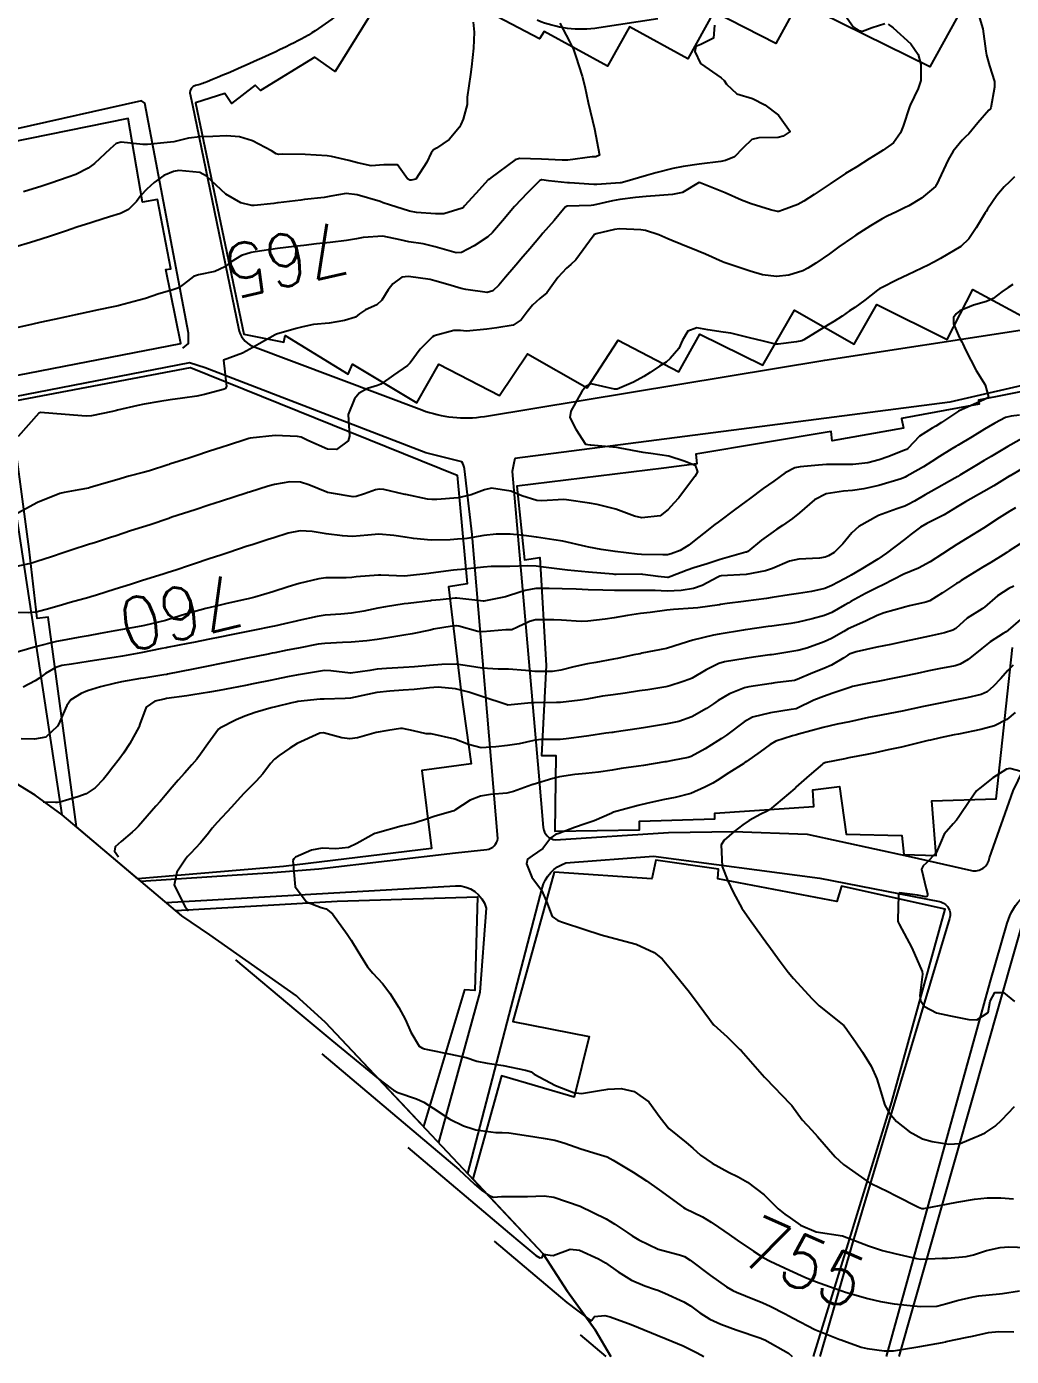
# Model space of a CAD drawing. Header units: metres. Extents: x 318500 to 325275, y 7408834 to 7428799.
# Drawn here: x 320790.5 to 320865.5, y 7409500 to 7409601.2 of the extents above; entities that cross this region are included whole.
import ezdxf
from ezdxf.enums import TextEntityAlignment as Align

# ---------------------------------------------------------------- set-up
doc = ezdxf.new("R2010")
doc.units = ezdxf.units.M
doc.header["$MEASUREMENT"] = 0
for name, color, linetype in [('Area', 45, 'Continuous'), ('Cotas', 45, 'Continuous'), ('Curvas de Nivel 1m', 11, 'Continuous'), ('Curvas de Nivel 5m', 15, 'Continuous'), ('Edificações', 30, 'Continuous'), ('Vias Primárias', 230, 'Continuous'), ('Vias Secundárias', 230, 'Continuous')]:
    doc.layers.add(name, color=color, linetype=linetype)
doc.styles.add('Style-STANDARD', font='STANDARD.shx')

msp = doc.modelspace()

# ---------------------------------------------------------------- linework, layer by layer
at = {"layer": 'Area'}
msp.add_lwpolyline([(320835, 7409500), (320833.82, 7409502.02), (320831.7, 7409504.94), (320829.85, 7409507.82), (320813.28, 7409525.42), (320811.3, 7409527.21), (320811.07, 7409527.44), (320804.47, 7409532.09), (320802.35, 7409533.54), (320793.23, 7409541.23), (320791.18, 7409542.71), (320786.81, 7409545.38)], dxfattribs=at)
at = {"layer": 'Curvas de Nivel 1m', "flags": 128}
for points, elevation in [([(320852.52, 7409602.56), (320853.47, 7409601.18), (320853.87, 7409600.93), (320854.16, 7409600.88), (320854.91, 7409601.16), (320855.87, 7409601.45)], 764), ([(320862.98, 7409602.15), (320863.31, 7409601.05), (320863.54, 7409599.35), (320863.59, 7409599.04), (320863.83, 7409598.24), (320864.21, 7409597.04), (320864.22, 7409596.62), (320863.93, 7409595.04), (320863.88, 7409594.95), (320863.79, 7409594.86), (320862.93, 7409593.9), (320862.25, 7409593.06), (320862, 7409592.82), (320861.75, 7409592.58), (320861.07, 7409591.75), (320860.68, 7409591.09), (320859.79, 7409589.18), (320859.75, 7409589.1), (320859.74, 7409589.07), (320859.71, 7409589.04), (320858.65, 7409588.16), (320857.69, 7409587.59), (320857.37, 7409587.44), (320856.74, 7409587.13), (320856.03, 7409586.79), (320855.67, 7409586.6), (320854.77, 7409586.05), (320853.65, 7409585.34), (320853.56, 7409585.28), (320853.41, 7409585.18), (320852.37, 7409584.46), (320851.64, 7409583.92), (320850.61, 7409583.22), (320850.01, 7409582.84), (320849.62, 7409582.64), (320848.56, 7409582.3), (320847.61, 7409582.19), (320846.55, 7409582.34), (320845.62, 7409582.61), (320843.7, 7409583.24), (320843.63, 7409583.26), (320843.51, 7409583.31), (320842.2, 7409583.89), (320841.64, 7409584.13), (320840.34, 7409584.66), (320839.65, 7409584.94), (320839.35, 7409585.07), (320838.65, 7409585.37), (320837.65, 7409585.71), (320837.3, 7409585.75), (320835.66, 7409585.84), (320835.29, 7409585.79), (320833.89, 7409585.44), (320833.72, 7409585.37), (320833.65, 7409585.28), (320832.33, 7409583.46), (320831.97, 7409583.12), (320831.62, 7409582.84), (320830.96, 7409582.13), (320830.51, 7409581.49), (320830.13, 7409580.96), (320829.59, 7409580.52), (320829.05, 7409580.03), (320828.64, 7409579.51), (320828.17, 7409578.91), (320827.56, 7409578.49), (320826.32, 7409578.3), (320825.56, 7409578.19), (320824.02, 7409578.04), (320823.56, 7409578.08), (320823.05, 7409578.09), (320821.55, 7409577.68), (320821.42, 7409577.6), (320820.48, 7409576.68), (320819.72, 7409575.63), (320819.63, 7409575.52), (320819.52, 7409575.42), (320818.47, 7409574.68), (320817.5, 7409574.01), (320817.25, 7409573.9), (320816.47, 7409573.67), (320815.84, 7409573.33), (320815.48, 7409572.9), (320815.01, 7409571.69), (320815.1, 7409570.04), (320815.01, 7409569.69), (320814.11, 7409569.02), (320813.43, 7409569.07), (320811.93, 7409569.73), (320811.44, 7409569.96), (320811.16, 7409570.03), (320809.45, 7409570.1), (320807.54, 7409569.89), (320807.44, 7409569.86), (320807.21, 7409569.79), (320805.89, 7409569.36), (320805.43, 7409569.21), (320804.38, 7409568.87), (320803.42, 7409568.55), (320802.89, 7409568.38), (320801.41, 7409567.92), (320801.38, 7409567.9), (320801.28, 7409567.87), (320799.89, 7409567.4), (320799.4, 7409567.27), (320798.32, 7409566.99), (320797.39, 7409566.73), (320796.77, 7409566.55), (320795.38, 7409566.13), (320795.24, 7409566.09), (320794.52, 7409565.96), (320793.38, 7409565.76), (320793.07, 7409565.68), (320791.37, 7409564.99), (320789.58, 7409564.03)], 763), ([(320831.12, 7409601.48), (320831.85, 7409600.08), (320832.15, 7409599.47), (320832.34, 7409598.95), (320832.81, 7409597.46), (320833.02, 7409596.67), (320833.27, 7409595.45), (320833.76, 7409593.44), (320834.14, 7409591.44), (320833.85, 7409591.32), (320833.73, 7409591.31), (320833.58, 7409591.3), (320831.73, 7409591.06), (320831.3, 7409591.05), (320829.73, 7409591.13), (320828.06, 7409591.18), (320827.73, 7409591.08), (320825.88, 7409589.71), (320825.71, 7409589.59), (320825.67, 7409589.55), (320824.72, 7409588.53), (320823.87, 7409587.58), (320823.78, 7409587.47), (320823.68, 7409587.39), (320822.29, 7409586.97), (320821.67, 7409586.96), (320820.22, 7409587.07), (320819.67, 7409587.17), (320818.16, 7409587.65), (320817.68, 7409587.82), (320817.45, 7409587.9), (320815.69, 7409588.43), (320814.87, 7409588.52), (320813.69, 7409588.31), (320813.19, 7409588.22), (320811.68, 7409588.05), (320811.41, 7409588.02), (320809.68, 7409587.8), (320809.64, 7409587.8), (320809.36, 7409587.76), (320807.86, 7409587.6), (320807.68, 7409587.61), (320806.85, 7409587.8), (320805.69, 7409588.46), (320804.22, 7409589.83), (320803.71, 7409590.11), (320802.13, 7409590.28), (320801.71, 7409590.19), (320800.97, 7409589.88), (320800.25, 7409589.35), (320799.69, 7409588.84), (320799.23, 7409588.36), (320798.89, 7409587.91), (320798.29, 7409587.3), (320797.67, 7409587), (320796.85, 7409586.75), (320795.66, 7409586.36), (320795.35, 7409586.26), (320794.43, 7409585.97), (320793.85, 7409585.77), (320793.65, 7409585.71), (320792.36, 7409585.28), (320791.64, 7409585.05), (320790.84, 7409584.8), (320789.63, 7409584.43)], 766), ([(320856.12, 7409601.4), (320856.5, 7409601.14), (320857.85, 7409599.92), (320858.39, 7409599.11), (320858.61, 7409598.33), (320858.59, 7409597.11), (320858.39, 7409596.52), (320857.79, 7409595.25), (320857.74, 7409595.12), (320857.25, 7409593.64), (320857.06, 7409593.13), (320856.52, 7409592.37), (320855.74, 7409591.82), (320855.32, 7409591.57), (320854.68, 7409591.17), (320853.72, 7409590.56), (320852.88, 7409590.03), (320851.71, 7409589.25), (320851.63, 7409589.2), (320850.47, 7409588.45), (320849.69, 7409587.93), (320849.23, 7409587.69), (320848.08, 7409587.25), (320847.79, 7409587.15), (320847.68, 7409587.14), (320847.15, 7409587.27), (320845.69, 7409587.73), (320844.96, 7409588.02), (320843.7, 7409588.56), (320841.81, 7409589.34), (320841.72, 7409589.35), (320841.67, 7409589.34), (320840.45, 7409588.6), (320839.7, 7409588.45), (320838.71, 7409588.36), (320837.69, 7409588.3), (320836.88, 7409588.22), (320835.69, 7409588.06), (320835.14, 7409587.97), (320833.68, 7409587.62), (320833.52, 7409587.6), (320831.68, 7409587.55), (320831.62, 7409587.53), (320831.53, 7409587.47), (320830.68, 7409586.47), (320829.84, 7409585.5), (320829.65, 7409585.27), (320828.83, 7409584.31), (320828.16, 7409583.51), (320827.92, 7409583.23), (320827.62, 7409582.88), (320826.99, 7409582.15), (320826.47, 7409581.54), (320826.02, 7409581.11), (320825.59, 7409580.98), (320823.97, 7409581.2), (320823.6, 7409581.3), (320822.59, 7409581.59), (320821.6, 7409581.88), (320821.25, 7409581.97), (320819.61, 7409582.2), (320819.09, 7409582.15), (320818.4, 7409581.65), (320818.06, 7409581.19), (320817.58, 7409580.41), (320817.2, 7409580.04), (320816.32, 7409579.67), (320815.87, 7409579.37), (320815.56, 7409579.1), (320814.72, 7409578.85), (320813.56, 7409578.65), (320812.38, 7409578.55), (320811.56, 7409578.38), (320811.06, 7409578.24), (320809.55, 7409577.8), (320809.45, 7409577.76), (320808.24, 7409577.08), (320807.53, 7409576.66), (320806.97, 7409576.36), (320805.52, 7409575.82), (320805.76, 7409573.82), (320805.65, 7409573.65), (320805.49, 7409573.59), (320804.08, 7409573.23), (320803.48, 7409573.09), (320802.4, 7409572.93), (320801.47, 7409572.81), (320800.67, 7409572.68), (320799.47, 7409572.48), (320798.99, 7409572.38), (320797.46, 7409572.02), (320797.38, 7409572), (320797.07, 7409571.93), (320795.46, 7409571.6), (320795.07, 7409571.57), (320793.46, 7409571.7), (320791.6, 7409571.86), (320791.46, 7409571.8), (320789.9, 7409570.02)], 764), ([(320824.53, 7409601.57), (320824.61, 7409600.81), (320824.55, 7409599.57), (320824.39, 7409598.15), (320824.33, 7409597.57), (320824.07, 7409595.86), (320824.07, 7409595.58), (320824.07, 7409595.29), (320823.77, 7409594.18), (320823.59, 7409593.76), (320823.49, 7409593.58), (320822.7, 7409592.64), (320821.74, 7409591.98), (320821.51, 7409591.83), (320821.34, 7409591.61), (320821.01, 7409590.9), (320820.17, 7409589.62), (320819.8, 7409589.54), (320819.71, 7409589.54), (320819.52, 7409589.63), (320818.77, 7409590.7), (320817.72, 7409590.69), (320816.76, 7409590.63), (320815.72, 7409590.85), (320815.07, 7409591.03), (320813.73, 7409591.34), (320813.4, 7409591.39), (320811.73, 7409591.48), (320809.98, 7409591.51), (320809.73, 7409591.5), (320809.52, 7409591.55), (320809.18, 7409591.77), (320807.74, 7409592.52), (320806.73, 7409592.82), (320805.75, 7409592.92), (320804.7, 7409592.87), (320803.75, 7409592.84), (320802.86, 7409592.73), (320801.74, 7409592.46), (320801.23, 7409592.39), (320799.74, 7409592.25), (320799.39, 7409592.25), (320797.74, 7409592.42), (320797.34, 7409592.32), (320796.9, 7409591.93), (320795.71, 7409590.79), (320795.22, 7409590.44), (320794.27, 7409589.97), (320793.7, 7409589.75), (320792.38, 7409589.31), (320791.69, 7409589.08), (320790.3, 7409588.64)], 767), ([(320865.72, 7409589.78), (320865.34, 7409589.4), (320864.94, 7409589.03), (320864.38, 7409588.36), (320863.68, 7409587.32), (320863.58, 7409587.15), (320863.51, 7409587.04), (320862.81, 7409585.9), (320862.25, 7409585.06), (320861.64, 7409584.48), (320860.1, 7409583.56), (320859.63, 7409583.31), (320859.49, 7409583.24), (320859.21, 7409583.1), (320858.14, 7409582.59), (320857.62, 7409582.34), (320856.81, 7409581.94), (320855.6, 7409581.35), (320855.48, 7409581.28), (320855.31, 7409581.15), (320854.35, 7409580.41), (320853.58, 7409579.85), (320853.18, 7409579.58), (320852.62, 7409579.19), (320851.99, 7409578.77), (320851.56, 7409578.51), (320849.7, 7409577.38), (320849.55, 7409577.31), (320849.15, 7409577.24), (320847.74, 7409577.06), (320847.55, 7409577.06), (320846.62, 7409577.27), (320845.55, 7409577.53), (320844.13, 7409577.88), (320843.56, 7409577.97), (320842.38, 7409578.15), (320841.56, 7409578.3), (320840.87, 7409578.04), (320840.47, 7409577.35), (320840.17, 7409576.73), (320839.53, 7409575.95), (320839.21, 7409575.68), (320838.71, 7409575.37), (320837.99, 7409574.9), (320837.51, 7409574.58), (320836.74, 7409574.16), (320835.49, 7409573.63), (320835.29, 7409573.63), (320833.5, 7409574.02), (320833.11, 7409573.83), (320832.8, 7409573.45), (320831.97, 7409571.95), (320831.89, 7409571.46), (320832.33, 7409570.58), (320833.08, 7409569.45), (320833.44, 7409569.39), (320833.49, 7409569.38), (320835.44, 7409569.2), (320835.7, 7409569.15), (320837.43, 7409568.83), (320838.05, 7409568.76), (320839.43, 7409568.54), (320840.59, 7409568.18), (320841.42, 7409567.85), (320841.61, 7409567.34), (320841.41, 7409566.97), (320840.69, 7409566.05), (320840.17, 7409565.35), (320839.79, 7409564.95), (320839.38, 7409564.46), (320838.76, 7409563.98), (320837.37, 7409563.83), (320836.81, 7409563.96), (320835.38, 7409564.48), (320833.97, 7409564.84), (320833.38, 7409564.95), (320831.64, 7409565.21), (320831.39, 7409565.22), (320829.75, 7409565.13), (320829.38, 7409565.16), (320828.22, 7409565.51), (320827.39, 7409565.85), (320825.93, 7409566.08), (320825.39, 7409565.96), (320824.38, 7409565.57), (320823.39, 7409565.36), (320821.75, 7409565.23), (320821.38, 7409565.23), (320821.04, 7409565.26), (320819.39, 7409565.6), (320819.36, 7409565.6), (320819.23, 7409565.63), (320817.73, 7409565.99), (320817.39, 7409566.02), (320817.1, 7409565.96), (320816.25, 7409565.67), (320815.61, 7409565.46), (320815.39, 7409565.44), (320813.75, 7409565.7), (320813.44, 7409565.76), (320813.39, 7409565.78), (320812.01, 7409566.35), (320811.39, 7409566.54), (320810.57, 7409566.57), (320809.39, 7409566.37), (320808.91, 7409566.25), (320807.5, 7409565.79), (320807.38, 7409565.75), (320807.32, 7409565.73), (320805.37, 7409565.1), (320804.41, 7409564.79), (320803.37, 7409564.45), (320801.59, 7409563.87), (320801.42, 7409563.81), (320801.36, 7409563.79), (320799.93, 7409563.31), (320799.35, 7409563.13), (320798.43, 7409562.83), (320797.34, 7409562.46), (320796.93, 7409562.33), (320795.7, 7409561.94), (320795.42, 7409561.86), (320795.33, 7409561.83), (320793.93, 7409561.36), (320793.32, 7409561.16), (320792.44, 7409560.87), (320791.31, 7409560.5), (320790.92, 7409560.39), (320789.3, 7409560.03)], 762), ([(320865.61, 7409581.6), (320865.26, 7409581.37), (320864.76, 7409581.03), (320864.1, 7409580.52), (320863.59, 7409580.3), (320862.61, 7409580.03), (320861.58, 7409579.6), (320861.29, 7409579.36), (320861.1, 7409579.08), (320861.09, 7409578.6), (320861.55, 7409577.53), (320861.72, 7409577.23), (320861.8, 7409577.07), (320861.99, 7409576.62), (320862.82, 7409575.05), (320863.5, 7409573.95), (320863.76, 7409573.04), (320863.61, 7409572.92), (320863.49, 7409572.86), (320863.13, 7409572.68), (320861.48, 7409571.95), (320860.17, 7409571.09), (320859.75, 7409570.81), (320859.46, 7409570.66), (320858.51, 7409570.05), (320857.6, 7409569.12), (320857.52, 7409569.04), (320857.44, 7409569), (320856.1, 7409568.47), (320855.43, 7409568.24), (320854.56, 7409568.03), (320853.42, 7409567.88), (320852.73, 7409567.88), (320851.42, 7409567.88), (320850.8, 7409567.83), (320849.42, 7409567.72), (320849.01, 7409567.64), (320848.27, 7409567.25), (320847.4, 7409566.62), (320846.61, 7409566.06), (320845.55, 7409565.28), (320845.46, 7409565.21), (320845.39, 7409565.16), (320844.32, 7409564.36), (320843.37, 7409563.65), (320843.17, 7409563.5), (320842.93, 7409563.32), (320842.05, 7409562.63), (320841.34, 7409562.07), (320840.94, 7409561.74), (320840.28, 7409561.35), (320839.6, 7409561.08), (320839.33, 7409561.02), (320838.97, 7409561.01), (320837.33, 7409561.05), (320837, 7409561.07), (320835.33, 7409561.27), (320834.26, 7409561.43), (320833.33, 7409561.61), (320833.11, 7409561.66), (320831.34, 7409562.05), (320830.66, 7409562.16), (320829.34, 7409562.35), (320828.37, 7409562.49), (320827.35, 7409562.59), (320826.28, 7409562.6), (320825.34, 7409562.48), (320824.04, 7409562.27), (320823.34, 7409562.2), (320822.77, 7409562.15), (320821.34, 7409562.14), (320819.98, 7409562.26), (320819.34, 7409562.35), (320818.49, 7409562.49), (320817.34, 7409562.58), (320816.5, 7409562.51), (320815.34, 7409562.41), (320814.58, 7409562.45), (320813.34, 7409562.62), (320812.27, 7409562.8), (320811.35, 7409562.84), (320810.44, 7409562.66), (320809.34, 7409562.3), (320808.93, 7409562.17), (320807.7, 7409561.78), (320807.42, 7409561.7), (320807.33, 7409561.67), (320805.93, 7409561.2), (320805.32, 7409561), (320804.44, 7409560.71), (320803.31, 7409560.33), (320802.94, 7409560.21), (320801.88, 7409559.86), (320801.3, 7409559.67), (320801, 7409559.57), (320799.29, 7409559.04), (320798.44, 7409558.76), (320797.28, 7409558.4), (320795.85, 7409557.94), (320795.42, 7409557.81), (320795.28, 7409557.77), (320793.86, 7409557.38), (320793.27, 7409557.22), (320792.31, 7409556.94), (320791.26, 7409556.65), (320790.67, 7409556.59), (320789.26, 7409556.62)], 761), ([(320866.5, 7409569.96), (320865.45, 7409569.38), (320865.22, 7409569.25), (320864.85, 7409569.03), (320863.96, 7409568.5), (320863.43, 7409568.19), (320862.72, 7409567.76), (320861.56, 7409567.07), (320861.41, 7409566.98), (320861.19, 7409566.85), (320859.4, 7409565.84), (320858.93, 7409565.57), (320858.12, 7409565.11), (320857.65, 7409564.85), (320857.38, 7409564.72), (320856.77, 7409564.52), (320855.37, 7409564), (320853.89, 7409563.17), (320853.35, 7409562.7), (320852.67, 7409561.85), (320852.01, 7409561.19), (320851.58, 7409560.94), (320851.33, 7409560.84), (320850.88, 7409560.76), (320849.32, 7409560.69), (320848.61, 7409560.53), (320847.32, 7409559.98), (320846.79, 7409559.79), (320845.31, 7409559.53), (320843.41, 7409559.41), (320843.31, 7409559.38), (320843.15, 7409559.31), (320841.96, 7409558.67), (320841.3, 7409558.46), (320840.36, 7409558.29), (320839.29, 7409558.24), (320838.38, 7409558.29), (320837.29, 7409558.31), (320836.4, 7409558.3), (320835.29, 7409558.31), (320834.39, 7409558.33), (320833.29, 7409558.36), (320832.36, 7409558.39), (320831.29, 7409558.43), (320830.32, 7409558.46), (320829.29, 7409558.45), (320828.49, 7409558.31), (320827.29, 7409557.91), (320826.98, 7409557.83), (320825.6, 7409557.55), (320825.34, 7409557.49), (320825.28, 7409557.49), (320824.66, 7409557.56), (320823.28, 7409557.71), (320823.15, 7409557.71), (320822.02, 7409557.59), (320821.35, 7409557.53), (320821.28, 7409557.51), (320819.58, 7409557.32), (320819.27, 7409557.28), (320817.86, 7409557.06), (320817.27, 7409556.95), (320816.21, 7409556.72), (320815.26, 7409556.58), (320814.45, 7409556.51), (320813.26, 7409556.41), (320812.66, 7409556.32), (320811.25, 7409556.01), (320811.04, 7409555.96), (320810.16, 7409555.75), (320809.41, 7409555.59), (320809.25, 7409555.56), (320807.76, 7409555.26), (320807.24, 7409555.16), (320806.11, 7409554.93), (320805.23, 7409554.76), (320804.46, 7409554.6), (320803.23, 7409554.35), (320802.81, 7409554.27), (320801.22, 7409553.95), (320801.15, 7409553.94), (320800.83, 7409553.88), (320799.22, 7409553.56), (320797.83, 7409553.3), (320797.21, 7409553.2), (320796.35, 7409553.07), (320795.21, 7409552.89), (320793.94, 7409552.7), (320793.21, 7409552.58), (320792.75, 7409552.44), (320791.96, 7409551.99), (320791.53, 7409551.66), (320791.19, 7409551.43), (320790.26, 7409550.94)], 759), ([(320866.65, 7409567.77), (320865.41, 7409567.04), (320865.38, 7409567.02), (320864.17, 7409566.26), (320863.4, 7409565.84), (320861.99, 7409565.06), (320861.62, 7409564.83), (320861.38, 7409564.67), (320860.39, 7409564.07), (320859.37, 7409563.56), (320859.06, 7409563.41), (320858.58, 7409563.11), (320857.87, 7409562.59), (320857.35, 7409562.19), (320855.99, 7409561.14), (320855.33, 7409560.69), (320854.04, 7409559.89), (320853.31, 7409559.46), (320853.13, 7409559.36), (320852.8, 7409559.19), (320851.83, 7409558.67), (320851.3, 7409558.45), (320850.28, 7409558.23), (320849.29, 7409558.07), (320848.57, 7409557.97), (320847.29, 7409557.77), (320846.85, 7409557.7), (320845.28, 7409557.49), (320845.1, 7409557.47), (320843.85, 7409557.3), (320843.36, 7409557.23), (320843.28, 7409557.22), (320841.63, 7409556.98), (320841.27, 7409556.95), (320839.77, 7409556.86), (320839.27, 7409556.81), (320838.01, 7409556.63), (320837.27, 7409556.54), (320836.27, 7409556.4), (320835.26, 7409556.23), (320834.57, 7409556.12), (320833.26, 7409555.97), (320832.75, 7409555.95), (320831.26, 7409556.04), (320830.67, 7409556.07), (320829.26, 7409556.07), (320828.82, 7409555.94), (320827.9, 7409555.51), (320827.46, 7409555.31), (320827.25, 7409555.3), (320827.02, 7409555.3), (320825.25, 7409555.16), (320824.88, 7409555.19), (320823.44, 7409555.58), (320823.25, 7409555.62), (320823.21, 7409555.62), (320822.93, 7409555.58), (320821.5, 7409555.35), (320821.25, 7409555.29), (320819.87, 7409554.99), (320819.24, 7409554.89), (320818.17, 7409554.71), (320817.23, 7409554.56), (320816.43, 7409554.47), (320815.23, 7409554.37), (320814.58, 7409554.34), (320813.23, 7409554.27), (320812.73, 7409554.21), (320811.22, 7409553.92), (320811.07, 7409553.89), (320810.36, 7409553.75), (320809.42, 7409553.56), (320809.22, 7409553.52), (320808.91, 7409553.46), (320807.21, 7409553.12), (320806.36, 7409552.95), (320805.21, 7409552.72), (320804.47, 7409552.57), (320803.2, 7409552.31), (320801.25, 7409551.92), (320801.2, 7409551.91), (320800.98, 7409551.87), (320799.46, 7409551.63), (320799.2, 7409551.59), (320797.76, 7409551.35), (320797.19, 7409551.23), (320796.16, 7409550.96), (320795.18, 7409550.65), (320794.69, 7409550.45), (320793.91, 7409549.97), (320793.59, 7409549.55), (320793.15, 7409548.51), (320792.98, 7409548.15), (320792.89, 7409547.98), (320792, 7409547.13), (320791.13, 7409546.99), (320790.12, 7409547)], 758), ([(320865.8, 7409564.59), (320865.38, 7409564.33), (320864.57, 7409563.83), (320863.36, 7409563.04), (320862.12, 7409562.29), (320861.34, 7409561.8), (320860.9, 7409561.52), (320860.26, 7409561.09), (320859.32, 7409560.49), (320858.42, 7409560.01), (320857.31, 7409559.54), (320856.51, 7409559.13), (320855.73, 7409558.72), (320855.3, 7409558.52), (320854.39, 7409558.07), (320853.28, 7409557.46), (320853.11, 7409557.36), (320852.8, 7409557.18), (320851.83, 7409556.63), (320851.27, 7409556.39), (320850.33, 7409556.14), (320849.26, 7409555.89), (320848.7, 7409555.79), (320847.25, 7409555.59), (320846.97, 7409555.55), (320845.25, 7409555.3), (320845.23, 7409555.3), (320845.1, 7409555.28), (320843.25, 7409554.98), (320842.83, 7409554.9), (320841.24, 7409554.51), (320840.36, 7409554.23), (320839.24, 7409553.88), (320837.36, 7409553.52), (320837.23, 7409553.49), (320836.76, 7409553.4), (320835.51, 7409553.13), (320835.22, 7409553.07), (320833.85, 7409552.81), (320833.22, 7409552.71), (320832.18, 7409552.49), (320831.21, 7409552.23), (320830.56, 7409552.13), (320829.21, 7409552.14), (320828.51, 7409552.21), (320827.21, 7409552.3), (320826.42, 7409552.32), (320825.21, 7409552.38), (320824.25, 7409552.53), (320823.22, 7409552.68), (320822.13, 7409552.67), (320821.21, 7409552.58), (320820.07, 7409552.48), (320819.21, 7409552.43), (320817.92, 7409552.36), (320817.21, 7409552.3), (320816.66, 7409552.21), (320815.2, 7409552), (320813.69, 7409552.19), (320813.2, 7409552.2), (320811.38, 7409551.91), (320811.2, 7409551.88), (320811.08, 7409551.86), (320810.53, 7409551.75), (320809.43, 7409551.52), (320809.2, 7409551.47), (320807.78, 7409551.19), (320807.19, 7409551.07), (320806.12, 7409550.87), (320805.18, 7409550.68), (320804.45, 7409550.56), (320803.18, 7409550.35), (320802.74, 7409550.29), (320801.17, 7409550.07), (320801, 7409550.04), (320800.29, 7409549.88), (320799.64, 7409549.42), (320799.14, 7409548.13), (320799.09, 7409547.95), (320799.07, 7409547.9), (320798.38, 7409546.66), (320797.92, 7409545.91), (320797.58, 7409545.45), (320797.1, 7409544.85), (320796.7, 7409544.33), (320796.38, 7409543.93), (320795.75, 7409543.27), (320795.07, 7409542.83), (320794.43, 7409542.6), (320793.06, 7409542.2), (320792.89, 7409542.15), (320792.74, 7409542.15), (320791.79, 7409542.18)], 757), ([(320866.37, 7409561.98), (320865.33, 7409561.32), (320865.15, 7409561.2), (320864.87, 7409561.02), (320863.92, 7409560.44), (320863.32, 7409560.08), (320861.68, 7409559.06), (320861.46, 7409558.92), (320861.31, 7409558.82), (320860.25, 7409558.13), (320859.29, 7409557.52), (320858.99, 7409557.4), (320857.75, 7409557.12), (320857.37, 7409557.03), (320857.28, 7409557.01), (320855.81, 7409556.6), (320855.27, 7409556.4), (320854.43, 7409556), (320853.25, 7409555.46), (320853.06, 7409555.37), (320852.74, 7409555.19), (320851.79, 7409554.65), (320851.24, 7409554.39), (320849.92, 7409553.9), (320849.23, 7409553.73), (320847.41, 7409553.44), (320847.23, 7409553.41), (320847.1, 7409553.39), (320846.23, 7409553.27), (320845.36, 7409553.15), (320845.23, 7409553.13), (320843.66, 7409552.87), (320843.22, 7409552.74), (320842.27, 7409552.27), (320841.2, 7409551.63), (320841.01, 7409551.54), (320840.43, 7409551.35), (320839.5, 7409551.05), (320839.19, 7409550.97), (320837.82, 7409550.75), (320837.19, 7409550.65), (320836.1, 7409550.49), (320835.18, 7409550.36), (320834.36, 7409550.25), (320833.18, 7409550.04), (320832.68, 7409549.95), (320831.17, 7409549.77), (320830.88, 7409549.77), (320829.17, 7409549.76), (320828.93, 7409549.75), (320827.17, 7409549.57), (320827.11, 7409549.59), (320825.18, 7409550.24), (320824.19, 7409550.56), (320823.19, 7409550.81), (320821.86, 7409550.93), (320821.19, 7409550.9), (320820.03, 7409550.77), (320819.19, 7409550.71), (320818.19, 7409550.64), (320817.18, 7409550.53), (320816.47, 7409550.38), (320815.18, 7409550.11), (320814.78, 7409550.08), (320813.18, 7409550.04), (320812.87, 7409550.02), (320811.17, 7409549.84), (320811.09, 7409549.82), (320810.73, 7409549.74), (320809.48, 7409549.44), (320809.16, 7409549.37), (320807.93, 7409549.01), (320807.15, 7409548.74), (320806.49, 7409548.46), (320805.24, 7409547.82), (320805.14, 7409547.74), (320804.34, 7409546.62), (320803.77, 7409545.83), (320803.48, 7409545.47), (320803.11, 7409545.04), (320802.54, 7409544.4), (320802.06, 7409543.86), (320801.61, 7409543.34), (320801.07, 7409542.69), (320800.69, 7409542.25), (320800.38, 7409541.88), (320799.04, 7409540.37), (320798.81, 7409540.13), (320798.56, 7409539.9), (320797.74, 7409539.2), (320797.27, 7409538.8), (320797.23, 7409538.45), (320797.54, 7409538.02)], 756), ([(320866.19, 7409556.08), (320865.25, 7409555.27), (320865.11, 7409555.16), (320864.88, 7409555.02), (320863.88, 7409554.4), (320863.24, 7409553.89), (320862.21, 7409553.06), (320861.59, 7409552.69), (320861.22, 7409552.57), (320859.98, 7409552.33), (320859.22, 7409552.18), (320858.33, 7409551.99), (320857.21, 7409551.75), (320856.69, 7409551.65), (320855.2, 7409551.36), (320855.03, 7409551.32), (320854.27, 7409551.16), (320853.39, 7409550.98), (320853.2, 7409550.92), (320851.91, 7409550.48), (320851.19, 7409550.24), (320850.45, 7409549.94), (320849.17, 7409549.31), (320849.11, 7409549.29), (320848.73, 7409549.24), (320847.17, 7409549), (320845.79, 7409548.65), (320845.16, 7409548.31), (320843.8, 7409547.3), (320843.42, 7409547.04), (320843.14, 7409546.86), (320842.19, 7409546.26), (320841.12, 7409545.66), (320840.88, 7409545.58), (320839.7, 7409545.35), (320839.21, 7409545.26), (320839.12, 7409545.25), (320837.5, 7409544.99), (320837.11, 7409544.93), (320835.78, 7409544.74), (320835.11, 7409544.63), (320834.06, 7409544.48), (320833.1, 7409544.37), (320832.26, 7409544.29), (320831.1, 7409544.12), (320830.58, 7409543.99), (320829.09, 7409543.54), (320829.06, 7409543.53), (320828.98, 7409543.5), (320827.6, 7409543), (320827.08, 7409542.88), (320825.85, 7409542.77), (320825.08, 7409542.64), (320824.29, 7409542.34), (320823.14, 7409541.58), (320823.06, 7409541.54), (320821.56, 7409541.09), (320821.05, 7409540.91), (320820.03, 7409540.59), (320819.05, 7409540.35), (320817.25, 7409539.86), (320817.04, 7409539.81), (320816.94, 7409539.76), (320816.76, 7409539.66), (320815.67, 7409539.03), (320815.03, 7409538.73), (320814.08, 7409538.64), (320813.02, 7409538.68), (320812.21, 7409538.54), (320811.01, 7409537.99), (320810.87, 7409537.88), (320810.81, 7409537.74), (320810.98, 7409535.74), (320811.83, 7409534.59), (320812.96, 7409534.18), (320813.34, 7409534.08), (320813.83, 7409533.7), (320814.94, 7409532.14), (320815.24, 7409531.68), (320815.75, 7409530.84), (320816.49, 7409529.66), (320816.89, 7409529.16), (320817.63, 7409528.39), (320818.19, 7409527.64), (320818.86, 7409526.57), (320819.37, 7409525.62), (320819.78, 7409524.67), (320820.41, 7409523.61), (320820.67, 7409523.45), (320820.82, 7409523.41), (320821.05, 7409523.36), (320822.81, 7409523.01), (320823.99, 7409522.74), (320824.81, 7409522.48), (320825.58, 7409522.31), (320826.81, 7409522.14), (320828.52, 7409521.79), (320828.8, 7409521.72), (320828.95, 7409521.65), (320829.17, 7409521.49), (320830.79, 7409520.61), (320832.15, 7409520.08), (320832.78, 7409520.01), (320834, 7409520.21), (320834.78, 7409520.35), (320835.8, 7409520.39), (320836.78, 7409520.17), (320837.9, 7409519.37), (320838.75, 7409518.18), (320839.41, 7409517.35), (320840.73, 7409516.28), (320841.25, 7409515.86), (320841.84, 7409515.32), (320842.71, 7409514.7), (320843.97, 7409514.02), (320844.7, 7409513.66), (320845.42, 7409513.27), (320846.68, 7409512.29), (320847.73, 7409511.24), (320848.24, 7409510.83), (320848.65, 7409510.54), (320849.44, 7409510), (320850.64, 7409509.47), (320852.64, 7409509.18), (320854.63, 7409508.42), (320855.69, 7409508.07), (320856.62, 7409507.83), (320858.27, 7409507.45), (320858.61, 7409507.41), (320860.22, 7409507.47), (320860.62, 7409507.49), (320862.05, 7409507.61), (320862.62, 7409507.74), (320863.61, 7409508.05), (320864.63, 7409508.28), (320865.3, 7409508.34), (320866.63, 7409508.3)], 754), ([(320865.63, 7409552.61), (320865.22, 7409552.22), (320864.66, 7409551.58), (320864.14, 7409551.03), (320863.64, 7409550.59), (320863.19, 7409550.38), (320862.11, 7409550.13), (320861.18, 7409549.94), (320860.46, 7409549.8), (320859.18, 7409549.55), (320858.81, 7409549.47), (320857.17, 7409549.12), (320855.17, 7409548.73), (320854.62, 7409548.62), (320853.16, 7409548.31), (320852.23, 7409548.12), (320851.16, 7409547.88), (320849.29, 7409547.36), (320849.15, 7409547.32), (320848.84, 7409547.23), (320847.57, 7409546.82), (320847.14, 7409546.58), (320846.38, 7409546.02), (320845.33, 7409545.28), (320845.2, 7409545.2), (320845.12, 7409545.14), (320843.99, 7409544.41), (320843.1, 7409543.83), (320842.77, 7409543.64), (320842.17, 7409543.32), (320841.09, 7409542.86), (320839.89, 7409542.54), (320839.08, 7409542.38), (320837.81, 7409542.11), (320837.08, 7409541.94), (320835.2, 7409541.42), (320835.1, 7409541.38), (320835.07, 7409541.36), (320833.73, 7409540.76), (320833.06, 7409540.53), (320832.25, 7409540.26), (320831.05, 7409539.81), (320830.8, 7409539.72), (320830.43, 7409539.48), (320829.84, 7409538.67), (320829.02, 7409538.11), (320828.67, 7409537.85), (320828.59, 7409537.5), (320828.99, 7409536.48), (320829.73, 7409535.49), (320830.11, 7409534.63), (320830.54, 7409533.48), (320830.96, 7409533.18), (320831.4, 7409533.02), (320832.95, 7409532.52), (320834.27, 7409532.09), (320834.94, 7409531.9), (320836.93, 7409531.39), (320838.3, 7409530.75), (320838.92, 7409530.27), (320839.67, 7409529.35), (320840.89, 7409527.84), (320841.29, 7409527.33), (320842.51, 7409525.66), (320842.77, 7409525.31), (320842.8, 7409525.27), (320842.85, 7409525.23), (320843.87, 7409524.32), (320844.83, 7409523.37), (320844.92, 7409523.28), (320845.82, 7409522.27), (320846.71, 7409521.26), (320846.8, 7409521.16), (320848.66, 7409519.23), (320848.71, 7409519.17), (320848.77, 7409519.09), (320849.56, 7409518.02), (320850.31, 7409517.21), (320850.74, 7409516.74), (320852.08, 7409515.19), (320852.71, 7409514.61), (320854.51, 7409513.33), (320854.69, 7409513.22), (320854.82, 7409513.15), (320856.09, 7409512.54), (320856.68, 7409512.24), (320858.43, 7409511.35), (320858.67, 7409511.25), (320858.83, 7409511.26), (320860.68, 7409511.62), (320861.35, 7409511.73), (320862.68, 7409511.96), (320863.64, 7409512.07), (320864.68, 7409512.07), (320865.66, 7409511.99)], 753), ([(320865.79, 7409549.01), (320865.16, 7409548.47), (320864.2, 7409547.99), (320863.16, 7409547.72), (320861.46, 7409547.37), (320861.15, 7409547.31), (320860.08, 7409547.09), (320859.33, 7409546.91), (320859.15, 7409546.87), (320857.74, 7409546.52), (320857.14, 7409546.38), (320856.11, 7409546.16), (320855.13, 7409545.95), (320854.48, 7409545.81), (320853.13, 7409545.55), (320852.82, 7409545.49), (320851.37, 7409545.2), (320851.18, 7409545.13), (320851.12, 7409545.08), (320850.1, 7409544.22), (320849.09, 7409543.32), (320849.05, 7409543.28), (320849.01, 7409543.23), (320847.07, 7409541.61), (320846.86, 7409541.48), (320846.41, 7409541.27), (320845.54, 7409540.8), (320845.06, 7409540.47), (320844.38, 7409539.96), (320843.62, 7409539.3), (320843.41, 7409538.93), (320843.47, 7409537.3), (320843.91, 7409536.2), (320844.33, 7409535.29), (320844.97, 7409534.12), (320845.57, 7409533.27), (320846.93, 7409531.38), (320847.02, 7409531.26), (320847.82, 7409530.15), (320848.5, 7409529.24), (320848.9, 7409528.76), (320850.33, 7409527.21), (320850.87, 7409526.69), (320852.73, 7409525.18), (320852.85, 7409525.05), (320853.62, 7409523.95), (320854.16, 7409523.16), (320854.81, 7409522.09), (320855.25, 7409521.14), (320855.45, 7409520.48), (320855.85, 7409519.13), (320856.19, 7409518.55), (320856.76, 7409517.88), (320857.71, 7409517.11), (320858.74, 7409516.57), (320859.46, 7409516.37), (320860.74, 7409516.15), (320861.59, 7409516.21), (320862.74, 7409516.69), (320862.99, 7409516.79), (320863.51, 7409517.03), (320864.26, 7409517.52), (320864.76, 7409518), (320865.73, 7409519.01)], 752), ([(320867.11, 7409544.3), (320865.38, 7409544.75), (320865.12, 7409544.71), (320864.09, 7409544.05), (320863.09, 7409543.26), (320862.97, 7409543.16), (320862.85, 7409543.04), (320862.34, 7409542.31), (320861.5, 7409541.06), (320861.32, 7409540.81), (320861.06, 7409540.53), (320860.39, 7409539.74), (320860.11, 7409539.08), (320859.78, 7409538.34), (320859.02, 7409537.54), (320858.77, 7409537.34), (320858.66, 7409537.1), (320859, 7409535.6), (320859.1, 7409535.2), (320859.1, 7409535.1), (320859.07, 7409535.02), (320858.99, 7409534.98), (320858.36, 7409535.11), (320856.99, 7409535.29), (320856.89, 7409535.12), (320856.86, 7409533.23), (320856.86, 7409533.12), (320856.88, 7409533.05), (320856.96, 7409532.9), (320857.91, 7409531.11), (320858.7, 7409529.31), (320858.73, 7409529.1), (320858.53, 7409527.46), (320858.58, 7409527.1), (320858.87, 7409526.64), (320859.8, 7409526.16), (320860.86, 7409525.93), (320862.26, 7409525.65), (320862.86, 7409525.61), (320863.73, 7409526.17), (320863.89, 7409527.03), (320864.23, 7409527.69), (320864.89, 7409527.71), (320865.74, 7409527.01)], 751), ([(320813, 7409523.04), (320823.43, 7409514.23), (320824.63, 7409513.12), (320825.15, 7409512.66), (320825.75, 7409512.25), (320826.07, 7409512.13), (320826.67, 7409512.16), (320828, 7409512.17), (320828.67, 7409512.18), (320829.93, 7409512.22), (320830.67, 7409512.13), (320832.66, 7409511.44), (320834.65, 7409510.46), (320835.3, 7409510.07), (320836.29, 7409509.4), (320836.64, 7409509.17), (320837.14, 7409508.87), (320838.62, 7409508.17), (320840.22, 7409507.74), (320840.61, 7409507.61), (320841.05, 7409507.33), (320842.59, 7409506.15), (320843.81, 7409505.29), (320844.3, 7409505.01), (320844.58, 7409504.88), (320845.25, 7409504.6), (320846.57, 7409504.07), (320847.13, 7409503.82), (320848.27, 7409503.23), (320848.56, 7409503.08), (320848.88, 7409502.9), (320850.54, 7409502.06), (320852.43, 7409501.29), (320852.53, 7409501.25), (320852.74, 7409501.18), (320854.07, 7409500.71), (320854.52, 7409500.6), (320855.82, 7409500.43), (320856.52, 7409500.42), (320857.12, 7409500.52), (320858.53, 7409500.76), (320860.25, 7409501.07), (320860.48, 7409501.12), (320860.53, 7409501.13), (320862.12, 7409501.46), (320862.54, 7409501.55), (320863.76, 7409501.81), (320864.54, 7409501.89), (320865.68, 7409501.87)], 756), ([(320819.56, 7409515.91), (320827.3, 7409509.36), (320828.08, 7409508.69), (320829.3, 7409507.69), (320829.6, 7409507.5), (320829.77, 7409507.53), (320829.89, 7409507.79), (320830.39, 7409507.7), (320830.61, 7409507.69), (320831.91, 7409508.16), (320832.62, 7409508.08), (320834.07, 7409507.43), (320834.61, 7409507.11), (320835.56, 7409506.44), (320836.59, 7409505.8), (320837.6, 7409505.37), (320838.34, 7409505.13), (320838.58, 7409505.04), (320839.11, 7409504.82), (320840.57, 7409504.16), (320841.08, 7409503.84), (320841.77, 7409503.32), (320842.55, 7409502.83), (320843.39, 7409502.45), (320844.54, 7409502.03), (320846.41, 7409501.39), (320846.53, 7409501.34), (320846.72, 7409501.26), (320848.52, 7409500.25), (320848.82, 7409500)], 757), ([(320826.12, 7409508.77), (320831.18, 7409504.5), (320831.65, 7409504.1), (320833.42, 7409502.75), (320833.48, 7409502.71), (320833.52, 7409502.72), (320833.55, 7409502.77), (320833.61, 7409502.84), (320833.75, 7409503.04), (320834.56, 7409503.12), (320834.95, 7409503.02), (320836.55, 7409502.42), (320838.11, 7409501.79), (320838.53, 7409501.62), (320839.22, 7409501.35), (320840.52, 7409500.8), (320841.58, 7409500.26), (320842.09, 7409500)], 758), ([(320832.68, 7409501.64), (320834.62, 7409500)], 759)]:
    msp.add_lwpolyline(points, dxfattribs=dict(at, elevation=elevation))
at = {"layer": 'Curvas de Nivel 5m', "flags": 128}
for points, elevation in [([(320842.89, 7409601.32), (320842.83, 7409600.35), (320841.85, 7409599.85), (320841.48, 7409599.71), (320841.4, 7409599.34), (320841.83, 7409598.42), (320843.4, 7409597.32), (320843.62, 7409597.13), (320843.81, 7409596.84), (320844.6, 7409596.1), (320845.79, 7409595.76), (320846.73, 7409595.27), (320847.78, 7409594.47), (320848.66, 7409593.25), (320848.12, 7409592.88), (320847.75, 7409592.79), (320846.27, 7409592.75), (320845.75, 7409592.63), (320845.05, 7409591.98), (320844.42, 7409591.3), (320843.73, 7409591.02), (320843.37, 7409590.96), (320841.72, 7409590.76), (320840.5, 7409590.58), (320839.72, 7409590.41), (320838.42, 7409590.08), (320837.72, 7409589.9), (320836.06, 7409589.41), (320835.79, 7409589.34), (320835.71, 7409589.33), (320833.94, 7409589.2), (320833.71, 7409589.2), (320831.85, 7409589.32), (320831.71, 7409589.34), (320830.27, 7409589.49), (320829.76, 7409589.55), (320829.71, 7409589.55), (320829.67, 7409589.54), (320829.6, 7409589.5), (320828.65, 7409588.56), (320827.68, 7409587.52), (320826.76, 7409586.44), (320826, 7409585.54), (320825.65, 7409585.21), (320824.61, 7409584.54), (320823.63, 7409584.02), (320823.23, 7409583.99), (320821.64, 7409584.45), (320820.71, 7409584.68), (320819.64, 7409584.84), (320818.98, 7409584.98), (320817.65, 7409585.27), (320816.15, 7409585.17), (320815.64, 7409585.06), (320814.89, 7409584.93), (320813.64, 7409584.8), (320812.6, 7409584.68), (320811.64, 7409584.57), (320810.9, 7409584.48), (320809.64, 7409584.32), (320807.93, 7409584.08), (320807.63, 7409584.03), (320806.89, 7409583.8), (320806.11, 7409583.32), (320805.62, 7409582.93), (320804.86, 7409582.57), (320803.61, 7409582.32), (320803.24, 7409582.21), (320802.78, 7409581.85), (320802.11, 7409581.35), (320801.59, 7409581.16), (320800.59, 7409580.88), (320799.58, 7409580.53), (320799.09, 7409580.39), (320797.57, 7409580), (320797.51, 7409579.98), (320797.24, 7409579.92), (320795.87, 7409579.64), (320795.56, 7409579.57), (320794.25, 7409579.28), (320793.56, 7409579.13), (320792.62, 7409578.93), (320791.55, 7409578.69), (320791, 7409578.56), (320789.54, 7409578.25)], 765), ([(320866.11, 7409571.64), (320865.48, 7409571.57), (320865.04, 7409571.46), (320864.23, 7409571.03), (320863.75, 7409570.75), (320863.46, 7409570.58), (320862.51, 7409570), (320861.44, 7409569.36), (320861.26, 7409569.25), (320860.97, 7409569.08), (320860.02, 7409568.5), (320859.43, 7409568.11), (320858.81, 7409567.71), (320857.77, 7409567.12), (320857.54, 7409566.99), (320857.41, 7409566.93), (320857.1, 7409566.81), (320855.4, 7409566.28), (320854.26, 7409566.03), (320853.4, 7409565.91), (320852.72, 7409565.86), (320851.39, 7409565.66), (320850.51, 7409565.21), (320849.37, 7409564.21), (320848.83, 7409563.77), (320848.07, 7409563.25), (320847.64, 7409562.97), (320847.35, 7409562.77), (320846.48, 7409562.13), (320845.44, 7409561.28), (320845.37, 7409561.24), (320845.33, 7409561.23), (320845.27, 7409561.22), (320843.32, 7409560.65), (320842.33, 7409560.34), (320841.32, 7409560.03), (320840.81, 7409559.85), (320839.58, 7409559.36), (320839.37, 7409559.29), (320839.31, 7409559.29), (320838.61, 7409559.37), (320837.45, 7409559.53), (320837.31, 7409559.54), (320835.41, 7409559.52), (320835.31, 7409559.52), (320835.19, 7409559.54), (320833.31, 7409559.69), (320831.71, 7409559.86), (320831.31, 7409559.9), (320829.89, 7409560.07), (320829.32, 7409560.14), (320828.65, 7409560.18), (320827.32, 7409560.13), (320825.89, 7409560.12), (320825.32, 7409560.08), (320823.64, 7409559.91), (320823.31, 7409559.88), (320823.04, 7409559.85), (320821.31, 7409559.62), (320821.16, 7409559.6), (320819.53, 7409559.41), (320819.31, 7409559.39), (320817.5, 7409559.47), (320817.31, 7409559.46), (320815.63, 7409559.34), (320815.3, 7409559.3), (320814.87, 7409559.26), (320813.3, 7409559.27), (320812.78, 7409559.2), (320811.29, 7409558.83), (320810.45, 7409558.59), (320809.28, 7409558.2), (320807.9, 7409557.78), (320807.41, 7409557.66), (320807.28, 7409557.63), (320805.78, 7409557.3), (320805.27, 7409557.18), (320804.18, 7409556.92), (320803.26, 7409556.67), (320802.62, 7409556.49), (320801.25, 7409556.07), (320801.1, 7409556.02), (320800.58, 7409555.88), (320799.5, 7409555.64), (320799.25, 7409555.59), (320797.83, 7409555.33), (320797.24, 7409555.22), (320796.14, 7409555.03), (320795.23, 7409554.86), (320794.47, 7409554.72), (320793.23, 7409554.5), (320792.8, 7409554.41), (320791.22, 7409554), (320789.21, 7409553.42)], 760), ([(320865.68, 7409558.64), (320865.3, 7409558.44), (320864.43, 7409557.89), (320863.45, 7409557.04), (320863.36, 7409556.96), (320863.28, 7409556.91), (320862.12, 7409556.2), (320861.26, 7409555.41), (320861.05, 7409555.27), (320860.41, 7409555.08), (320859.25, 7409554.82), (320857.85, 7409554.51), (320857.24, 7409554.39), (320856.31, 7409554.2), (320855.24, 7409553.99), (320853.69, 7409553.63), (320853.23, 7409553.47), (320853.04, 7409553.37), (320852.74, 7409553.18), (320851.8, 7409552.61), (320851.22, 7409552.36), (320850.38, 7409552.04), (320849.2, 7409551.53), (320848.98, 7409551.46), (320847.49, 7409551.26), (320847.24, 7409551.22), (320847.2, 7409551.22), (320845.51, 7409550.97), (320845.19, 7409550.9), (320844.04, 7409550.44), (320843.18, 7409549.93), (320842.81, 7409549.68), (320842.28, 7409549.32), (320841.16, 7409548.68), (320840.18, 7409548.33), (320839.16, 7409548.12), (320837.64, 7409547.87), (320837.15, 7409547.79), (320835.26, 7409547.52), (320835.15, 7409547.5), (320835.07, 7409547.5), (320834.62, 7409547.43), (320833.34, 7409547.24), (320833.15, 7409547.21), (320831.61, 7409547), (320831.14, 7409546.97), (320829.67, 7409546.96), (320829.14, 7409546.89), (320828.03, 7409546.62), (320827.13, 7409546.51), (320826.26, 7409546.41), (320825.13, 7409546.32), (320824.16, 7409546.59), (320823.13, 7409546.98), (320821.34, 7409547.39), (320821.14, 7409547.4), (320820.94, 7409547.4), (320819.98, 7409547.62), (320819.14, 7409547.79), (320818.99, 7409547.79), (320818.04, 7409547.65), (320817.14, 7409547.48), (320815.71, 7409547.09), (320815.13, 7409547), (320814.52, 7409547.08), (320813.14, 7409547.46), (320812.86, 7409547.44), (320811.13, 7409546.65), (320810.57, 7409546.3), (320809.77, 7409545.75), (320809.4, 7409545.47), (320809.11, 7409545.14), (320808.52, 7409544.35), (320808, 7409543.78), (320807.54, 7409543.33), (320807.08, 7409542.86), (320806.57, 7409542.29), (320806.13, 7409541.8), (320805.05, 7409540.63), (320804.67, 7409540.2), (320804.37, 7409539.83), (320803.77, 7409539.09), (320803.02, 7409538.29), (320802.79, 7409538.06), (320802.62, 7409537.85), (320801.98, 7409536.87), (320801.76, 7409535.86), (320802.59, 7409534.21), (320802.85, 7409533.92)], 755), ([(320806.44, 7409530.18), (320811.03, 7409526.34), (320813.76, 7409524.05), (320817.31, 7409521.13), (320818.28, 7409520.39), (320818.47, 7409520.26), (320818.78, 7409520.09), (320820.21, 7409519.61), (320820.77, 7409519.35), (320821.47, 7409518.89), (320822.75, 7409518.05), (320823.78, 7409517.56), (320824.49, 7409517.31), (320824.74, 7409517.24), (320826.26, 7409517.05), (320826.74, 7409517.04), (320827.24, 7409517.01), (320828.73, 7409516.79), (320829.86, 7409516.62), (320830.73, 7409516.47), (320831.51, 7409516.24), (320832.72, 7409515.81), (320833.96, 7409515.43), (320834.72, 7409515.18), (320835.19, 7409514.94), (320836.7, 7409514.02), (320837.72, 7409513.37), (320838.68, 7409512.69), (320840.53, 7409511.34), (320840.66, 7409511.27), (320841.97, 7409510.63), (320842.65, 7409510.22), (320843.19, 7409509.84), (320844, 7409509.29), (320844.63, 7409508.85), (320845.87, 7409508.02), (320846.61, 7409507.53), (320847.13, 7409507.25), (320848.6, 7409506.56), (320849.78, 7409506.02), (320850.59, 7409505.69), (320852, 7409505.19), (320852.59, 7409504.99), (320852.87, 7409504.9), (320854.58, 7409504.42), (320855.54, 7409504.17), (320856.57, 7409503.99), (320857.8, 7409503.88), (320858.57, 7409503.81), (320859.82, 7409503.83), (320860.57, 7409504.02), (320861.38, 7409504.26), (320862.58, 7409504.53), (320863.01, 7409504.6), (320864.59, 7409504.76), (320864.82, 7409504.79), (320866.1, 7409505)], 755)]:
    msp.add_lwpolyline(points, dxfattribs=dict(at, elevation=elevation))
at = {"layer": 'Edificações'}
for points in [[(320862.88, 7409604.71), (320859.29, 7409598.15), (320849.28, 7409603.09), (320847.56, 7409599.93), (320842.84, 7409602.35), (320840.86, 7409598.78), (320836.43, 7409601.2), (320834.76, 7409598.21), (320829.93, 7409600.85), (320829.58, 7409600.28), (320823.19, 7409603.67)], [(320817.72, 7409603.79), (320814.03, 7409597.8), (320812.48, 7409598.89), (320808.33, 7409596.36), (320807.92, 7409596.76), (320806.14, 7409595.38), (320805.62, 7409596.13), (320803.38, 7409595.43), (320807.06, 7409577.82), (320810.11, 7409577.19), (320810.22, 7409577.71), (320815, 7409574.77), (320815.35, 7409575.52), (320820.24, 7409572.59), (320821.91, 7409575.52), (320826.53, 7409573.15), (320828.66, 7409576.32), (320833.2, 7409573.73), (320835.56, 7409577.35), (320840.17, 7409574.94), (320841.78, 7409577.81), (320846.57, 7409575.45), (320848.99, 7409579.65), (320853.53, 7409577.06), (320855.26, 7409580.06), (320860.61, 7409577.41), (320862.57, 7409581.21), (320867.25, 7409578.68)], [(320869.55, 7409574.09), (320862.98, 7409572.8), (320863.03, 7409572.48), (320857.12, 7409571.4), (320857.27, 7409570.65), (320851.84, 7409569.68), (320851.77, 7409570.39), (320841.47, 7409568.67), (320841.55, 7409567.95), (320839.04, 7409567.61), (320827.85, 7409566.24), (320828.43, 7409560.64), (320829.59, 7409560.8), (320830.07, 7409552.59), (320829.73, 7409545.74), (320830.83, 7409545.74), (320830.74, 7409539.99), (320837.18, 7409540.07), (320837.18, 7409540.75), (320842.93, 7409540.92), (320842.93, 7409541.34), (320850.46, 7409541.85), (320850.38, 7409543.12), (320852.41, 7409543.37), (320852.92, 7409539.74), (320857.15, 7409539.65), (320857.32, 7409538.21), (320859.77, 7409538.13), (320859.45, 7409542.3), (320864.34, 7409542.43), (320865.59, 7409553.95)], [(320850.44, 7409500), (320856.39, 7409519.37), (320860.45, 7409534.05), (320852.56, 7409535.8), (320852.22, 7409534.62), (320843.16, 7409536.36), (320843.21, 7409537.09), (320838.42, 7409537.77), (320838.13, 7409536.36), (320830.7, 7409536.86), (320827.55, 7409525.48), (320833.35, 7409524.36), (320832.22, 7409519.74), (320826.68, 7409521.35), (320824.5, 7409513.51), (320829.85, 7409507.82), (320831.7, 7409504.94), (320833.82, 7409502.02), (320835, 7409500)]]:
    msp.add_lwpolyline(points, dxfattribs=at)
for points in [[(320784.63, 7409591.45), (320788.02, 7409574.34), (320802.28, 7409577.1), (320801.13, 7409582.73), (320801.5, 7409582.78), (320800.5, 7409588.06), (320799.36, 7409587.86), (320798.26, 7409594.22)], [(320794.34, 7409540.3), (320792.17, 7409556.26), (320791.34, 7409556.18), (320790.74, 7409561.45), (320789.24, 7409572.65), (320803, 7409575.28), (320823.31, 7409567.09), (320824.07, 7409558.81), (320822.64, 7409558.58), (320823.62, 7409550.54), (320824.37, 7409545.11), (320820.61, 7409544.59), (320821.36, 7409538.65), (320810.08, 7409537.29), (320799.01, 7409536.36)], [(320801.88, 7409533.94), (320814.18, 7409534.64), (320824.86, 7409534.97), (320824.64, 7409527.84), (320823.86, 7409527.9), (320820.75, 7409517.49), (320813.28, 7409525.42), (320811.3, 7409527.21), (320811.07, 7409527.44), (320804.47, 7409532.09), (320802.35, 7409533.54)]]:
    msp.add_lwpolyline(points, close=True, dxfattribs=at)
msp.add_lwpolyline([(320856.96, 7409500), (320866.83, 7409534.65), (320868.59, 7409535.62), (320876.43, 7409537.47), (320879.01, 7409537.1), (320879.19, 7409538.39), (320885.49, 7409539.76), (320889.27, 7409538.82), (320889.71, 7409540.56), (320891.39, 7409540.23), (320904.21, 7409544.48), (320911.25, 7409546.87, -0.364082), (320915.76, 7409545.12), (320909.97, 7409529.31), (320895.89, 7409500)], format="xyb", dxfattribs=at)
at = {"layer": 'Vias Primárias'}
for points in [[(320814.72, 7409602.58, -0.067452), (320810.62, 7409599.85, -0.016803), (320804.27, 7409597.02, -0.032157), (320803.39, 7409596.73, 0.331521), (320802.96, 7409596.18), (320803.16, 7409595.23), (320806.65, 7409578.26, 0.235857), (320807.72, 7409576.9), (320820.63, 7409572.04, 0.130046), (320825.38, 7409571.55), (320851.3, 7409575.83), (320866.49, 7409578.16, 0.210202), (320869.7, 7409580.21), (320881.95, 7409601.88)], [(320838.57, 7409601.81), (320834.08, 7409601.12, -0.138505), (320829.39, 7409601.71, 0.016996)], [(320827.69, 7409568.36), (320827.61, 7409567.99), (320827.5, 7409567.35), (320829.49, 7409544.47), (320829.86, 7409540.25, 0.363271), (320830.8, 7409539.32), (320839.39, 7409539.87), (320844.33, 7409539.96), (320849.94, 7409539.74), (320857.64, 7409538.09), (320862.45, 7409536.99, 0.443658), (320863.83, 7409537.96), (320865.62, 7409543.06), (320871.81, 7409555.84), (320877.19, 7409565.62, 0.146721), (320879.25, 7409575.26, 0.136485), (320877.74, 7409579.38, 0.404137), (320876.23, 7409579.65), (320869.35, 7409574.84), (320867.97, 7409574.29), (320860.82, 7409572.64), (320849.27, 7409571.13), (320827.69, 7409568.36)], [(320799.23, 7409536.18), (320809.28, 7409536.84), (320812.78, 7409537.12), (320823.18, 7409538.32), (320825.57, 7409538.59, 0.348299), (320826.4, 7409539.42), (320824.44, 7409562.55), (320823.86, 7409567.55, 0.113704), (320823.66, 7409568.09, 0.894546)], [(320855.98, 7409500), (320863.89, 7409528.49), (320865.17, 7409532.98, -0.280857), (320868.49, 7409536.04), (320887.12, 7409540.25), (320911.24, 7409547.14, -0.351862), (320916.09, 7409545.1), (320915.84, 7409544.07), (320911.12, 7409531.06), (320906.53, 7409521.12), (320896.45, 7409500)], [(320824.11, 7409513.92), (320829.77, 7409535.64, -0.253158), (320831.57, 7409537.56), (320838.24, 7409538.07), (320850.92, 7409536.41), (320860.02, 7409534.62, -0.443894), (320860.79, 7409533.34), (320853.35, 7409508.47), (320850.91, 7409500)], [(320801.16, 7409534.55), (320823.18, 7409535.82, -0.356219), (320825.52, 7409534.12), (320825.04, 7409527.73), (320821.89, 7409516.27)]]:
    msp.add_lwpolyline(points, format="xyb", dxfattribs=at)
for points in [[(320802.42, 7409576.75), (320802.86, 7409577.11), (320802.86, 7409577.89), (320799.53, 7409595.39), (320799.27, 7409595.57), (320789.55, 7409593.38), (320784.39, 7409592.24), (320784.16, 7409591.95), (320784.16, 7409591.59), (320786.9, 7409577.45), (320787.51, 7409574.45), (320787.69, 7409574.1), (320788.15, 7409574.04)], [(320823.66, 7409568.09), (320823.66, 7409568.09), (320820.91, 7409568.78), (320804.12, 7409575.25), (320802.92, 7409575.62)], [(320793.23, 7409541.23), (320788.43, 7409572.77)]]:
    msp.add_lwpolyline(points, dxfattribs=at)
at = {"layer": 'Vias Secundárias'}
msp.add_lwpolyline([(320802.92, 7409575.62), (320788.69, 7409572.86), (320788.43, 7409572.77)], dxfattribs=at)

# ---------------------------------------------------------------- texts
at = {"layer": 'Cotas', "style": 'Style-STANDARD'}
for s, rotation, p in [('765', 192.6691, (320810.31, 7409583.47, 765)), ('760', 193.4656, (320802.26, 7409556.59, 760)), ('755', 336.2808, (320849.72, 7409507.14, 755))]:
    msp.add_text(s, height=4, rotation=rotation, dxfattribs=at).set_placement(p, align=Align.MIDDLE_CENTER)

doc.saveas('drawing.dxf')
